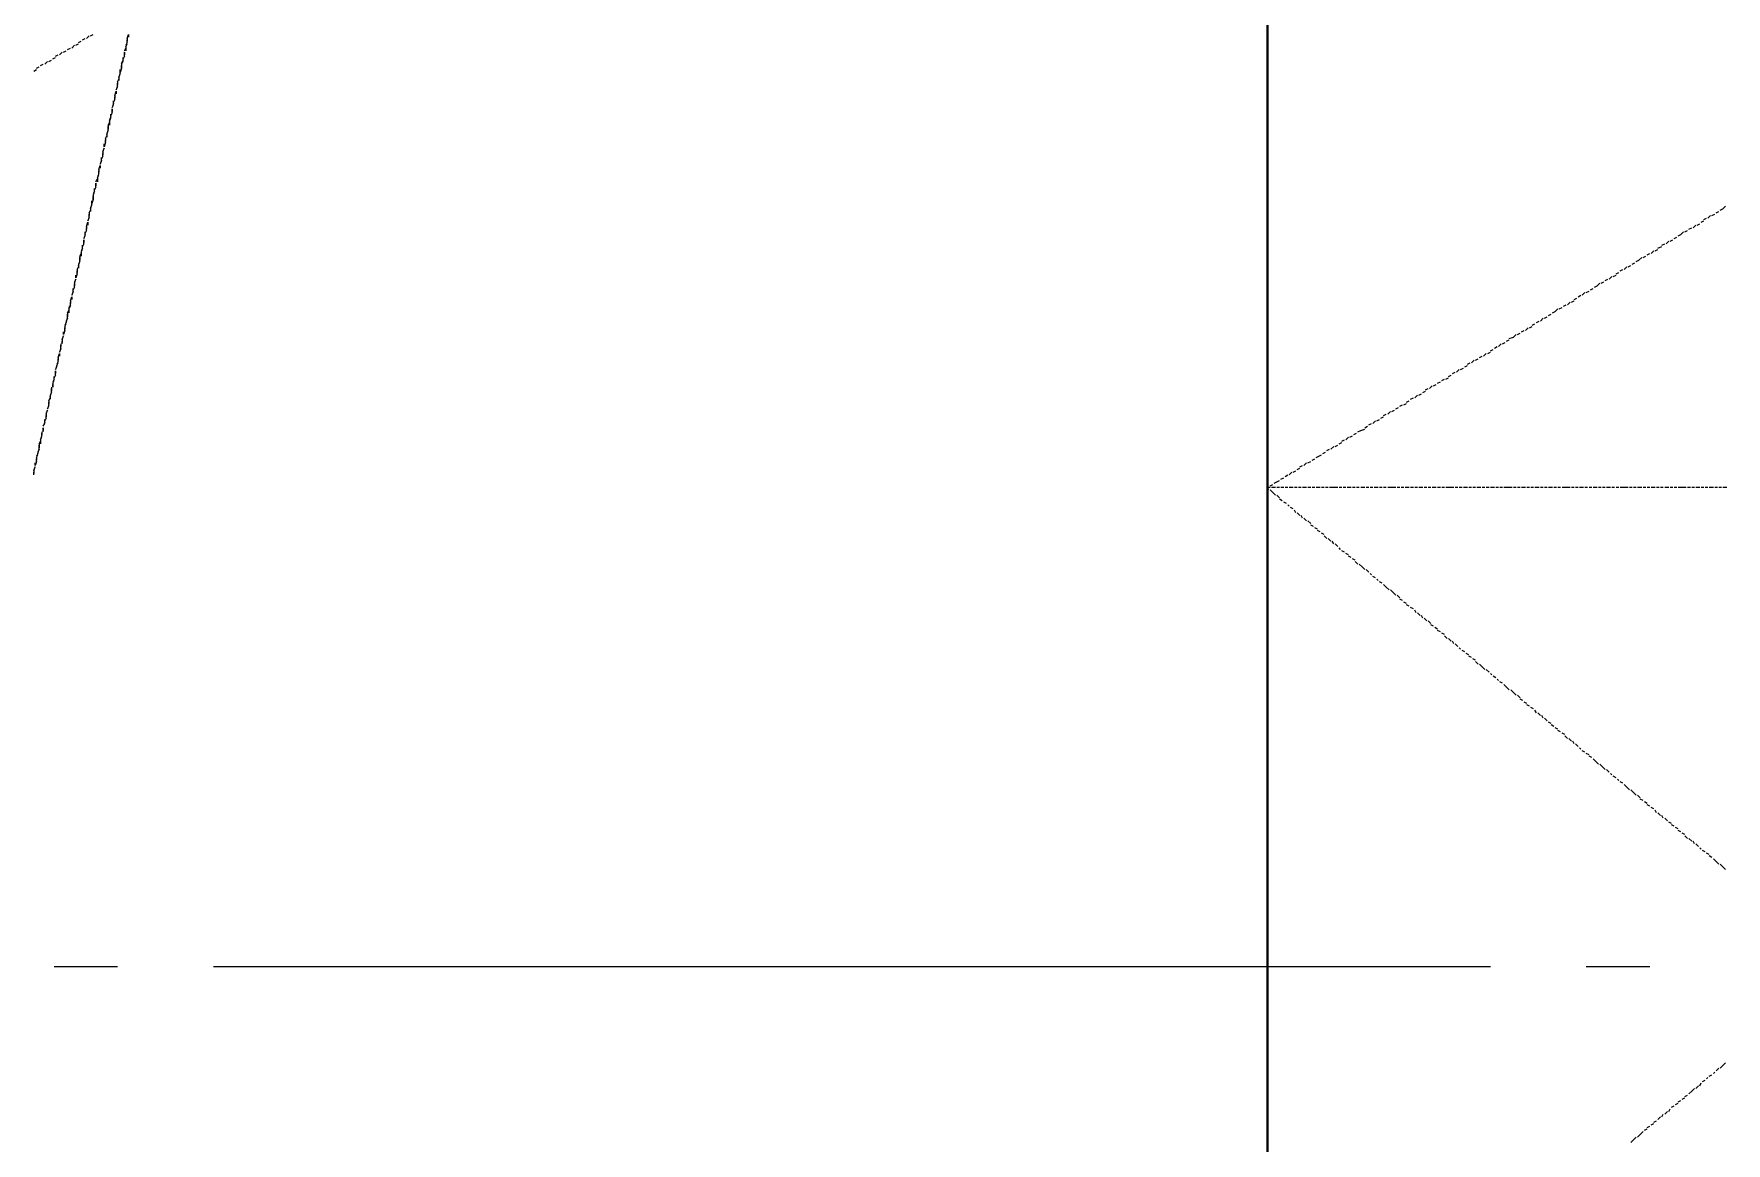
# Model space of a CAD drawing. Extents: x 0 to 604, y 0 to 420.
# Drawn here: x 269.92 to 296.43, y 200.54 to 217.92 of the extents above; entities that cross this region are included whole.
import ezdxf

# ---------------------------------------------------------------- set-up
doc = ezdxf.new("R2010")
doc.units = 0

msp = doc.modelspace()

# ---------------------------------------------------------------- linework, layer by layer
at = {"color": 7, "lineweight": 40}
msp.add_line((289.242, 262.065), (289.242, 174.561), dxfattribs=at)
at = {"lineweight": 25}
for p, q in [((289.242, 221.911), (289.242, 201.909)), ((271.23, 203.306), (270.235, 203.306)), ((292.735, 203.306), (272.733, 203.306)), ((295.233, 203.306), (294.238, 203.306))]:
    msp.add_line(p, q, dxfattribs=at)
at = {"color": 7, "lineweight": 5}
for p, q in [((270.447, 217.678), (270.489, 217.699)), ((270.51, 217.699), (270.552, 217.742)), ((270.574, 217.742), (270.616, 217.763)), ((270.616, 217.784), (270.658, 217.805)), ((270.679, 217.826), (270.722, 217.847)), ((270.743, 217.847), (270.785, 217.89)), ((270.806, 217.89), (270.849, 217.911)), ((271.336, 217.657), (271.357, 217.699)), ((271.378, 217.784), (271.357, 217.742)), ((271.357, 217.72), (271.378, 217.763)), ((271.357, 217.72), (271.357, 217.657)), ((271.378, 217.847), (271.399, 217.911)), ((271.378, 217.847), (271.378, 217.805)), ((271.378, 217.784), (271.378, 217.826)), ((271.399, 217.911), (271.399, 217.869)), ((289.242, 217.911), (289.242, 217.847)), ((289.242, 217.826), (289.242, 217.784)), ((289.242, 217.763), (289.242, 217.72)), ((289.242, 217.699), (289.242, 217.636)), ((269.96, 217.382), (270.002, 217.403)), ((270.023, 217.424), (270.065, 217.445)), ((270.087, 217.445), (270.129, 217.488)), ((270.15, 217.488), (270.192, 217.509)), ((270.214, 217.53), (270.256, 217.551)), ((270.256, 217.572), (270.298, 217.593)), ((270.319, 217.593), (270.362, 217.636)), ((270.383, 217.636), (270.425, 217.657)), ((271.314, 217.509), (271.293, 217.466)), ((271.293, 217.445), (271.314, 217.488)), ((271.293, 217.445), (271.293, 217.382)), ((271.293, 217.382), (271.293, 217.424)), ((271.336, 217.572), (271.314, 217.53)), ((271.314, 217.509), (271.314, 217.551)), ((271.336, 217.572), (271.336, 217.636)), ((271.336, 217.636), (271.336, 217.593)), ((289.242, 217.636), (289.242, 217.572)), ((289.242, 217.551), (289.242, 217.509)), ((289.242, 217.488), (289.242, 217.445)), ((289.242, 217.424), (289.242, 217.361)), ((269.917, 217.339), (269.96, 217.361)), ((271.23, 217.17), (271.251, 217.212)), ((271.23, 217.17), (271.23, 217.128)), ((271.23, 217.107), (271.23, 217.149)), ((271.251, 217.233), (271.272, 217.297)), ((271.272, 217.297), (271.251, 217.255)), ((271.251, 217.233), (271.251, 217.191)), ((271.293, 217.382), (271.272, 217.318)), ((271.272, 217.297), (271.272, 217.361)), ((289.242, 217.339), (289.242, 217.297)), ((289.242, 217.276), (289.242, 217.233)), ((289.242, 217.212), (289.242, 217.149)), ((289.242, 217.128), (289.242, 217.085)), ((271.187, 216.895), (271.166, 216.852)), ((271.166, 216.831), (271.166, 216.874)), ((271.187, 216.958), (271.209, 217.022)), ((271.187, 216.958), (271.187, 216.916)), ((271.187, 216.895), (271.187, 216.937)), ((271.23, 217.107), (271.209, 217.043)), ((271.209, 217.043), (271.23, 217.085)), ((271.209, 217.022), (271.209, 216.98)), ((289.242, 217.064), (289.242, 217.022)), ((289.242, 217.001), (289.242, 216.937)), ((289.242, 216.916), (289.242, 216.874)), ((271.124, 216.62), (271.103, 216.577)), ((271.103, 216.556), (271.124, 216.599)), ((271.145, 216.683), (271.124, 216.641)), ((271.124, 216.62), (271.124, 216.662)), ((271.166, 216.831), (271.145, 216.768)), ((271.145, 216.768), (271.166, 216.81)), ((271.145, 216.683), (271.145, 216.747)), ((271.145, 216.747), (271.145, 216.704)), ((289.242, 216.852), (289.242, 216.81)), ((289.242, 216.789), (289.242, 216.726)), ((289.242, 216.726), (289.242, 216.662)), ((289.242, 216.641), (289.242, 216.599)), ((271.06, 216.345), (271.081, 216.408)), ((271.081, 216.408), (271.06, 216.366)), ((271.06, 216.345), (271.06, 216.302)), ((271.081, 216.493), (271.103, 216.535)), ((271.081, 216.493), (271.081, 216.429)), ((271.081, 216.408), (271.081, 216.471)), ((271.103, 216.556), (271.103, 216.493)), ((289.242, 216.577), (289.242, 216.535)), ((289.242, 216.514), (289.242, 216.45)), ((289.242, 216.429), (289.242, 216.387)), ((289.242, 216.366), (289.242, 216.323)), ((270.997, 216.069), (271.018, 216.133)), ((271.018, 216.133), (270.997, 216.09)), ((270.997, 216.069), (270.997, 216.027)), ((271.039, 216.218), (271.018, 216.154)), ((271.018, 216.154), (271.018, 216.196)), ((271.039, 216.281), (271.06, 216.323)), ((271.039, 216.281), (271.039, 216.239)), ((271.039, 216.218), (271.039, 216.26)), ((289.242, 216.302), (289.242, 216.239)), ((289.242, 216.218), (289.242, 216.175)), ((289.242, 216.154), (289.242, 216.112)), ((289.242, 216.09), (289.242, 216.027)), ((270.933, 215.794), (270.954, 215.858)), ((270.976, 215.942), (270.954, 215.879)), ((270.954, 215.879), (270.976, 215.921)), ((270.954, 215.858), (270.954, 215.815)), ((270.997, 216.006), (270.976, 215.964)), ((270.976, 215.942), (270.976, 215.985)), ((270.997, 216.006), (270.997, 216.048)), ((289.242, 216.006), (289.242, 215.964)), ((289.242, 215.942), (289.242, 215.9)), ((289.242, 215.879), (289.242, 215.815)), ((289.242, 215.815), (289.242, 215.752)), ((270.891, 215.604), (270.912, 215.646)), ((270.891, 215.519), (270.891, 215.583)), ((270.891, 215.583), (270.891, 215.54)), ((270.933, 215.731), (270.912, 215.688)), ((270.912, 215.667), (270.933, 215.709)), ((270.912, 215.667), (270.912, 215.604)), ((270.933, 215.794), (270.933, 215.752)), ((270.933, 215.731), (270.933, 215.773)), ((289.242, 215.731), (289.242, 215.688)), ((289.242, 215.667), (289.242, 215.625)), ((289.242, 215.604), (289.242, 215.54)), ((270.849, 215.328), (270.827, 215.265)), ((270.827, 215.244), (270.827, 215.307)), ((270.87, 215.456), (270.849, 215.413)), ((270.849, 215.392), (270.87, 215.434)), ((270.849, 215.392), (270.849, 215.328)), ((270.849, 215.328), (270.849, 215.371)), ((270.891, 215.519), (270.87, 215.477)), ((270.87, 215.456), (270.87, 215.498)), ((289.242, 215.519), (289.242, 215.477)), ((289.242, 215.456), (289.242, 215.413)), ((289.242, 215.392), (289.242, 215.328)), ((289.242, 215.307), (289.242, 215.265)), ((270.785, 215.053), (270.764, 214.99)), ((270.764, 214.99), (270.785, 215.032)), ((270.785, 215.117), (270.806, 215.159)), ((270.785, 215.117), (270.785, 215.075)), ((270.785, 215.053), (270.785, 215.096)), ((270.806, 215.18), (270.827, 215.244)), ((270.827, 215.244), (270.806, 215.202)), ((270.806, 215.18), (270.806, 215.138)), ((289.242, 215.244), (289.242, 215.202)), ((289.242, 215.18), (289.242, 215.117)), ((289.242, 215.096), (289.242, 215.053)), ((289.242, 215.032), (289.242, 214.99)), ((296.079, 215.011), (296.122, 215.032)), ((296.143, 215.032), (296.185, 215.075)), ((296.206, 215.075), (296.249, 215.096)), ((296.27, 215.117), (296.312, 215.138)), ((296.333, 215.159), (296.376, 215.18)), ((296.376, 215.18), (296.418, 215.223)), ((270.722, 214.778), (270.7, 214.715)), ((270.7, 214.715), (270.722, 214.757)), ((270.743, 214.842), (270.722, 214.799)), ((270.722, 214.778), (270.722, 214.821)), ((270.743, 214.905), (270.764, 214.969)), ((270.743, 214.905), (270.743, 214.863)), ((270.743, 214.842), (270.743, 214.884)), ((270.764, 214.969), (270.764, 214.926)), ((289.242, 214.969), (289.242, 214.905)), ((289.242, 214.905), (289.242, 214.842)), ((289.242, 214.821), (289.242, 214.778)), ((289.242, 214.757), (289.242, 214.715)), ((295.677, 214.757), (295.719, 214.778)), ((295.719, 214.778), (295.762, 214.821)), ((295.783, 214.821), (295.825, 214.842)), ((295.846, 214.863), (295.889, 214.884)), ((295.91, 214.884), (295.952, 214.926)), ((295.974, 214.926), (296.016, 214.947)), ((296.037, 214.969), (296.079, 214.99)), ((270.637, 214.44), (270.658, 214.482)), ((270.679, 214.566), (270.658, 214.524)), ((270.658, 214.503), (270.679, 214.545)), ((270.658, 214.503), (270.658, 214.44)), ((270.7, 214.63), (270.679, 214.588)), ((270.679, 214.566), (270.679, 214.609)), ((270.7, 214.63), (270.7, 214.693)), ((270.7, 214.693), (270.7, 214.651)), ((289.242, 214.693), (289.242, 214.63)), ((289.242, 214.609), (289.242, 214.566)), ((289.242, 214.545), (289.242, 214.503)), ((289.242, 214.482), (289.242, 214.418)), ((295.19, 214.461), (295.233, 214.482)), ((295.254, 214.482), (295.296, 214.524)), ((295.317, 214.524), (295.36, 214.545)), ((295.36, 214.566), (295.423, 214.588)), ((295.423, 214.609), (295.466, 214.63)), ((295.487, 214.63), (295.529, 214.672)), ((295.55, 214.672), (295.592, 214.693)), ((295.614, 214.715), (295.656, 214.736)), ((270.595, 214.228), (270.616, 214.27)), ((270.595, 214.228), (270.595, 214.185)), ((270.616, 214.291), (270.637, 214.355)), ((270.637, 214.355), (270.616, 214.312)), ((270.616, 214.291), (270.616, 214.249)), ((270.637, 214.44), (270.637, 214.376)), ((270.637, 214.355), (270.637, 214.418)), ((289.242, 214.397), (289.242, 214.355)), ((289.242, 214.334), (289.242, 214.291)), ((289.242, 214.27), (289.242, 214.207)), ((294.767, 214.207), (294.809, 214.228)), ((294.83, 214.228), (294.873, 214.27)), ((294.894, 214.27), (294.936, 214.291)), ((294.957, 214.312), (295, 214.334)), ((295.021, 214.355), (295.063, 214.376)), ((295.063, 214.376), (295.106, 214.418)), ((295.127, 214.418), (295.169, 214.44)), ((270.552, 213.953), (270.531, 213.91)), ((270.552, 214.016), (270.574, 214.08)), ((270.574, 214.08), (270.552, 214.037)), ((270.552, 214.016), (270.552, 213.974)), ((270.552, 213.953), (270.552, 213.995)), ((270.595, 214.164), (270.574, 214.101)), ((270.574, 214.101), (270.574, 214.143)), ((270.595, 214.164), (270.595, 214.207)), ((289.242, 214.185), (289.242, 214.143)), ((289.242, 214.122), (289.242, 214.08)), ((289.242, 214.059), (289.242, 213.995)), ((289.242, 213.995), (289.242, 213.931)), ((294.365, 213.953), (294.407, 213.974)), ((294.407, 213.974), (294.449, 214.016)), ((294.471, 214.016), (294.513, 214.037)), ((294.534, 214.059), (294.577, 214.08)), ((294.598, 214.08), (294.64, 214.122)), ((294.661, 214.122), (294.704, 214.143)), ((294.704, 214.164), (294.746, 214.185)), ((270.489, 213.741), (270.51, 213.804)), ((270.489, 213.741), (270.489, 213.699)), ((270.489, 213.678), (270.489, 213.72)), ((270.531, 213.889), (270.51, 213.826)), ((270.51, 213.826), (270.531, 213.868)), ((270.51, 213.804), (270.51, 213.762)), ((270.531, 213.889), (270.531, 213.931)), ((289.242, 213.91), (289.242, 213.868)), ((289.242, 213.847), (289.242, 213.804)), ((289.242, 213.783), (289.242, 213.72)), ((289.242, 213.699), (289.242, 213.656)), ((293.942, 213.678), (293.984, 213.72)), ((294.005, 213.72), (294.047, 213.741)), ((294.047, 213.762), (294.09, 213.783)), ((294.111, 213.804), (294.153, 213.826)), ((294.174, 213.826), (294.217, 213.868)), ((294.238, 213.868), (294.28, 213.889)), ((294.301, 213.91), (294.344, 213.931)), ((270.425, 213.402), (270.447, 213.466)), ((270.447, 213.466), (270.425, 213.423)), ((270.447, 213.55), (270.468, 213.593)), ((270.447, 213.55), (270.447, 213.487)), ((270.447, 213.466), (270.447, 213.529)), ((270.489, 213.678), (270.468, 213.635)), ((270.468, 213.614), (270.489, 213.656)), ((270.468, 213.614), (270.468, 213.55)), ((289.242, 213.635), (289.242, 213.593)), ((289.242, 213.572), (289.242, 213.508)), ((289.242, 213.487), (289.242, 213.445)), ((289.242, 213.423), (289.242, 213.381)), ((293.455, 213.402), (293.497, 213.423)), ((293.518, 213.423), (293.56, 213.466)), ((293.582, 213.466), (293.624, 213.487)), ((293.645, 213.508), (293.688, 213.529)), ((293.709, 213.55), (293.751, 213.572)), ((293.751, 213.572), (293.793, 213.614)), ((293.815, 213.614), (293.857, 213.635)), ((293.878, 213.656), (293.92, 213.678)), ((270.362, 213.127), (270.383, 213.191)), ((270.383, 213.191), (270.362, 213.148)), ((270.404, 213.275), (270.383, 213.212)), ((270.383, 213.212), (270.383, 213.254)), ((270.425, 213.402), (270.404, 213.36)), ((270.404, 213.339), (270.425, 213.381)), ((270.404, 213.339), (270.404, 213.297)), ((270.404, 213.275), (270.404, 213.318)), ((289.242, 213.36), (289.242, 213.297)), ((289.242, 213.275), (289.242, 213.233)), ((289.242, 213.212), (289.242, 213.169)), ((293.031, 213.148), (293.095, 213.169)), ((293.095, 213.169), (293.137, 213.212)), ((293.158, 213.212), (293.201, 213.233)), ((293.222, 213.254), (293.264, 213.275)), ((293.285, 213.275), (293.328, 213.318)), ((293.349, 213.318), (293.391, 213.339)), ((293.391, 213.36), (293.433, 213.381)), ((270.298, 212.852), (270.319, 212.916)), ((270.341, 213), (270.319, 212.937)), ((270.319, 212.937), (270.341, 212.979)), ((270.319, 212.916), (270.319, 212.873)), ((270.341, 213.064), (270.341, 213.021)), ((270.341, 213), (270.341, 213.042)), ((270.362, 213.127), (270.362, 213.085)), ((270.362, 213.064), (270.362, 213.106)), ((289.242, 213.148), (289.242, 213.085)), ((289.242, 213.085), (289.242, 213.021)), ((289.242, 213), (289.242, 212.958)), ((289.242, 212.937), (289.242, 212.894)), ((292.629, 212.873), (292.671, 212.916)), ((292.693, 212.916), (292.735, 212.937)), ((292.735, 212.958), (292.777, 212.979)), ((292.798, 213), (292.841, 213.021)), ((292.862, 213.021), (292.904, 213.064)), ((292.925, 213.064), (292.968, 213.085)), ((292.989, 213.106), (293.031, 213.127)), ((270.277, 212.725), (270.256, 212.661)), ((270.256, 212.661), (270.277, 212.704)), ((270.256, 212.577), (270.256, 212.64)), ((270.256, 212.64), (270.256, 212.598)), ((270.298, 212.788), (270.277, 212.746)), ((270.277, 212.725), (270.298, 212.767)), ((270.298, 212.852), (270.298, 212.81)), ((270.298, 212.788), (270.298, 212.831)), ((289.242, 212.873), (289.242, 212.81)), ((289.242, 212.788), (289.242, 212.746)), ((289.242, 212.725), (289.242, 212.683)), ((289.242, 212.661), (289.242, 212.598)), ((292.206, 212.619), (292.248, 212.661)), ((292.269, 212.661), (292.312, 212.683)), ((292.333, 212.704), (292.375, 212.725)), ((292.375, 212.746), (292.418, 212.767)), ((292.439, 212.767), (292.481, 212.81)), ((292.502, 212.81), (292.545, 212.831)), ((292.566, 212.852), (292.608, 212.873)), ((270.192, 212.386), (270.192, 212.323)), ((270.192, 212.302), (270.192, 212.365)), ((270.235, 212.513), (270.214, 212.471)), ((270.214, 212.45), (270.235, 212.492)), ((270.214, 212.45), (270.214, 212.386)), ((270.214, 212.386), (270.214, 212.429)), ((270.256, 212.577), (270.235, 212.535)), ((270.235, 212.513), (270.235, 212.556)), ((289.242, 212.577), (289.242, 212.535)), ((289.242, 212.513), (289.242, 212.471)), ((289.242, 212.45), (289.242, 212.386)), ((289.242, 212.365), (289.242, 212.323)), ((291.719, 212.344), (291.761, 212.365)), ((291.783, 212.365), (291.825, 212.407)), ((291.846, 212.407), (291.888, 212.429)), ((291.909, 212.45), (291.952, 212.471)), ((291.973, 212.492), (292.015, 212.513)), ((292.036, 212.513), (292.079, 212.535)), ((292.079, 212.556), (292.121, 212.577)), ((292.142, 212.598), (292.185, 212.619)), ((270.15, 212.111), (270.129, 212.048)), ((270.129, 212.048), (270.15, 212.09)), ((270.15, 212.175), (270.171, 212.217)), ((270.15, 212.175), (270.15, 212.132)), ((270.15, 212.111), (270.15, 212.154)), ((270.171, 212.238), (270.192, 212.302)), ((270.192, 212.302), (270.171, 212.259)), ((270.171, 212.238), (270.171, 212.196)), ((289.242, 212.302), (289.242, 212.259)), ((289.242, 212.238), (289.242, 212.175)), ((289.242, 212.175), (289.242, 212.111)), ((289.242, 212.09), (289.242, 212.048)), ((291.317, 212.09), (291.359, 212.111)), ((291.38, 212.111), (291.423, 212.132)), ((291.423, 212.154), (291.465, 212.175)), ((291.486, 212.196), (291.529, 212.217)), ((291.55, 212.217), (291.592, 212.259)), ((291.613, 212.259), (291.656, 212.28)), ((291.677, 212.302), (291.719, 212.323)), ((270.087, 211.836), (270.065, 211.773)), ((270.108, 211.899), (270.087, 211.857)), ((270.087, 211.836), (270.087, 211.878)), ((270.108, 211.963), (270.129, 212.026)), ((270.129, 212.026), (270.108, 211.984)), ((270.108, 211.963), (270.108, 211.921)), ((270.108, 211.899), (270.108, 211.942)), ((289.242, 212.026), (289.242, 211.984)), ((289.242, 211.963), (289.242, 211.899)), ((289.242, 211.878), (289.242, 211.836)), ((290.894, 211.815), (290.936, 211.857)), ((290.957, 211.857), (290.999, 211.878)), ((291.021, 211.899), (291.063, 211.921)), ((291.063, 211.942), (291.105, 211.963)), ((291.126, 211.963), (291.169, 212.005)), ((291.19, 212.005), (291.232, 212.026)), ((291.253, 212.048), (291.296, 212.069)), ((270.044, 211.624), (270.023, 211.582)), ((270.023, 211.561), (270.044, 211.603)), ((270.023, 211.561), (270.023, 211.497)), ((270.044, 211.688), (270.044, 211.645)), ((270.044, 211.624), (270.044, 211.667)), ((270.065, 211.773), (270.087, 211.815)), ((270.065, 211.688), (270.065, 211.751)), ((270.065, 211.751), (270.065, 211.709)), ((289.242, 211.815), (289.242, 211.773)), ((289.242, 211.751), (289.242, 211.688)), ((289.242, 211.667), (289.242, 211.624)), ((289.242, 211.603), (289.242, 211.561)), ((290.407, 211.54), (290.449, 211.561)), ((290.47, 211.561), (290.512, 211.603)), ((290.534, 211.603), (290.576, 211.624)), ((290.597, 211.645), (290.639, 211.667)), ((290.661, 211.688), (290.703, 211.709)), ((290.703, 211.709), (290.767, 211.73)), ((290.767, 211.751), (290.809, 211.773)), ((290.83, 211.794), (290.872, 211.815)), ((269.981, 211.349), (269.96, 211.307)), ((269.96, 211.286), (269.981, 211.328)), ((269.981, 211.349), (270.002, 211.413)), ((270.002, 211.413), (269.981, 211.37)), ((270.002, 211.497), (270.023, 211.54)), ((270.002, 211.497), (270.002, 211.434)), ((270.002, 211.413), (270.002, 211.476)), ((289.242, 211.54), (289.242, 211.476)), ((289.242, 211.455), (289.242, 211.413)), ((289.242, 211.392), (289.242, 211.349)), ((289.242, 211.328), (289.242, 211.264)), ((290.005, 211.286), (290.047, 211.307)), ((290.047, 211.307), (290.089, 211.328)), ((290.11, 211.349), (290.153, 211.37)), ((290.174, 211.392), (290.216, 211.413)), ((290.237, 211.413), (290.28, 211.455)), ((290.301, 211.455), (290.343, 211.476)), ((290.364, 211.497), (290.407, 211.518)), ((269.917, 211.074), (269.938, 211.137)), ((269.938, 211.137), (269.917, 211.095)), ((269.917, 211.074), (269.917, 211.032)), ((269.917, 211.011), (269.917, 211.053)), ((269.96, 211.222), (269.938, 211.159)), ((269.938, 211.159), (269.938, 211.201)), ((269.96, 211.286), (269.96, 211.243)), ((269.96, 211.222), (269.96, 211.264)), ((289.242, 211.264), (289.242, 211.201)), ((289.242, 211.18), (289.242, 211.137)), ((289.242, 211.116), (289.242, 211.074)), ((289.242, 211.053), (289.242, 210.989)), ((289.581, 211.011), (289.623, 211.053)), ((289.645, 211.053), (289.687, 211.074)), ((289.708, 211.095), (289.75, 211.116)), ((289.75, 211.137), (289.793, 211.159)), ((289.814, 211.159), (289.856, 211.201)), ((289.877, 211.201), (289.92, 211.222)), ((289.941, 211.243), (289.983, 211.264)), ((289.242, 210.968), (289.242, 210.926)), ((289.242, 210.905), (289.242, 210.862)), ((289.242, 210.841), (289.242, 210.778)), ((289.242, 210.82), (289.285, 210.82)), ((289.264, 210.778), (289.242, 210.82)), ((289.242, 210.82), (289.264, 210.82)), ((289.285, 210.841), (289.327, 210.862)), ((289.327, 210.735), (289.285, 210.778)), ((289.306, 210.82), (289.37, 210.82)), ((289.348, 210.883), (289.391, 210.905)), ((289.391, 210.905), (289.433, 210.926)), ((289.391, 210.82), (289.433, 210.82)), ((289.454, 210.947), (289.497, 210.968)), ((289.454, 210.82), (289.497, 210.82)), ((289.518, 210.989), (289.56, 211.011)), ((289.518, 210.82), (289.56, 210.82)), ((289.581, 210.82), (289.645, 210.82)), ((289.666, 210.82), (289.708, 210.82)), ((289.729, 210.82), (289.772, 210.82)), ((289.793, 210.82), (289.856, 210.82)), ((289.877, 210.82), (289.92, 210.82)), ((289.941, 210.82), (289.983, 210.82)), ((290.005, 210.82), (290.068, 210.82)), ((290.089, 210.82), (290.132, 210.82)), ((290.153, 210.82), (290.195, 210.82)), ((290.216, 210.82), (290.28, 210.82)), ((290.28, 210.82), (290.343, 210.82)), ((290.364, 210.82), (290.407, 210.82)), ((290.428, 210.82), (290.47, 210.82)), ((290.491, 210.82), (290.555, 210.82)), ((290.576, 210.82), (290.618, 210.82)), ((290.639, 210.82), (290.682, 210.82)), ((290.703, 210.82), (290.767, 210.82)), ((290.788, 210.82), (290.83, 210.82)), ((290.851, 210.82), (290.894, 210.82)), ((290.915, 210.82), (290.978, 210.82)), ((290.999, 210.82), (291.042, 210.82)), ((291.063, 210.82), (291.105, 210.82)), ((291.126, 210.82), (291.19, 210.82)), ((291.19, 210.82), (291.253, 210.82)), ((291.274, 210.82), (291.317, 210.82)), ((291.338, 210.82), (291.38, 210.82)), ((291.401, 210.82), (291.465, 210.82)), ((291.486, 210.82), (291.529, 210.82)), ((291.55, 210.82), (291.592, 210.82)), ((291.613, 210.82), (291.677, 210.82)), ((291.698, 210.82), (291.74, 210.82)), ((291.761, 210.82), (291.804, 210.82)), ((291.825, 210.82), (291.888, 210.82)), ((291.909, 210.82), (291.952, 210.82)), ((291.973, 210.82), (292.015, 210.82)), ((292.036, 210.82), (292.1, 210.82)), ((292.1, 210.82), (292.163, 210.82)), ((292.185, 210.82), (292.227, 210.82)), ((292.248, 210.82), (292.291, 210.82)), ((292.312, 210.82), (292.375, 210.82)), ((292.396, 210.82), (292.439, 210.82)), ((292.46, 210.82), (292.502, 210.82)), ((292.523, 210.82), (292.587, 210.82)), ((292.608, 210.82), (292.65, 210.82)), ((292.671, 210.82), (292.714, 210.82)), ((292.735, 210.82), (292.798, 210.82)), ((292.82, 210.82), (292.862, 210.82)), ((292.883, 210.82), (292.925, 210.82)), ((292.947, 210.82), (293.01, 210.82)), ((293.01, 210.82), (293.074, 210.82)), ((293.095, 210.82), (293.137, 210.82)), ((293.158, 210.82), (293.201, 210.82)), ((293.222, 210.82), (293.285, 210.82)), ((293.307, 210.82), (293.349, 210.82)), ((293.37, 210.82), (293.412, 210.82)), ((293.433, 210.82), (293.497, 210.82)), ((293.518, 210.82), (293.56, 210.82)), ((293.582, 210.82), (293.624, 210.82)), ((293.645, 210.82), (293.709, 210.82)), ((293.73, 210.82), (293.772, 210.82)), ((293.793, 210.82), (293.836, 210.82)), ((293.857, 210.82), (293.92, 210.82)), ((293.92, 210.82), (293.984, 210.82)), ((294.005, 210.82), (294.047, 210.82)), ((294.068, 210.82), (294.111, 210.82)), ((294.132, 210.82), (294.195, 210.82)), ((294.217, 210.82), (294.259, 210.82)), ((294.28, 210.82), (294.322, 210.82)), ((294.344, 210.82), (294.407, 210.82)), ((294.428, 210.82), (294.471, 210.82)), ((294.492, 210.82), (294.534, 210.82)), ((294.555, 210.82), (294.619, 210.82)), ((294.64, 210.82), (294.682, 210.82)), ((294.704, 210.82), (294.746, 210.82)), ((294.767, 210.82), (294.83, 210.82)), ((294.83, 210.82), (294.894, 210.82)), ((294.915, 210.82), (294.957, 210.82)), ((294.979, 210.82), (295.021, 210.82)), ((295.042, 210.82), (295.106, 210.82)), ((295.127, 210.82), (295.169, 210.82)), ((295.19, 210.82), (295.233, 210.82)), ((295.254, 210.82), (295.317, 210.82)), ((295.339, 210.82), (295.381, 210.82)), ((295.402, 210.82), (295.444, 210.82)), ((295.466, 210.82), (295.529, 210.82)), ((295.55, 210.82), (295.592, 210.82)), ((295.614, 210.82), (295.656, 210.82)), ((295.677, 210.82), (295.741, 210.82)), ((295.741, 210.82), (295.804, 210.82)), ((295.825, 210.82), (295.868, 210.82)), ((295.889, 210.82), (295.931, 210.82)), ((295.952, 210.82), (296.016, 210.82)), ((296.037, 210.82), (296.079, 210.82)), ((296.101, 210.82), (296.143, 210.82)), ((296.164, 210.82), (296.228, 210.82)), ((296.249, 210.82), (296.291, 210.82)), ((296.312, 210.82), (296.354, 210.82)), ((296.376, 210.82), (296.439, 210.82)), ((289.242, 210.756), (289.242, 210.714)), ((289.242, 210.693), (289.242, 210.651)), ((289.242, 210.63), (289.242, 210.566)), ((289.242, 210.545), (289.242, 210.502)), ((289.37, 210.693), (289.327, 210.735)), ((289.433, 210.651), (289.391, 210.693)), ((289.475, 210.608), (289.433, 210.63)), ((289.539, 210.566), (289.497, 210.587)), ((289.581, 210.524), (289.56, 210.545)), ((289.645, 210.481), (289.602, 210.502)), ((289.242, 210.481), (289.242, 210.439)), ((289.242, 210.418), (289.242, 210.354)), ((289.242, 210.354), (289.242, 210.291)), ((289.242, 210.27), (289.242, 210.227)), ((289.687, 210.418), (289.666, 210.46)), ((289.75, 210.375), (289.708, 210.418)), ((289.793, 210.333), (289.772, 210.375)), ((289.856, 210.291), (289.814, 210.333)), ((289.92, 210.249), (289.877, 210.291)), ((289.242, 210.206), (289.242, 210.164)), ((289.242, 210.143), (289.242, 210.079)), ((289.242, 210.058), (289.242, 210.016)), ((289.242, 209.994), (289.242, 209.952)), ((289.962, 210.206), (289.92, 210.227)), ((290.026, 210.164), (289.983, 210.185)), ((290.068, 210.121), (290.026, 210.143)), ((290.132, 210.079), (290.089, 210.1)), ((290.174, 210.016), (290.132, 210.058)), ((290.237, 209.973), (290.195, 210.016)), ((290.28, 209.931), (290.259, 209.973)), ((289.242, 209.931), (289.242, 209.868)), ((289.242, 209.846), (289.242, 209.804)), ((289.242, 209.783), (289.242, 209.74)), ((289.242, 209.719), (289.242, 209.656)), ((290.343, 209.889), (290.301, 209.931)), ((290.385, 209.846), (290.364, 209.868)), ((290.449, 209.804), (290.407, 209.825)), ((290.512, 209.762), (290.47, 209.783)), ((290.555, 209.719), (290.512, 209.74)), ((289.242, 209.635), (289.242, 209.592)), ((289.242, 209.571), (289.242, 209.529)), ((289.242, 209.508), (289.242, 209.444)), ((289.242, 209.444), (289.242, 209.381)), ((290.618, 209.677), (290.576, 209.698)), ((290.661, 209.613), (290.618, 209.656)), ((290.724, 209.571), (290.682, 209.613)), ((290.767, 209.529), (290.724, 209.571)), ((290.83, 209.486), (290.788, 209.529)), ((290.872, 209.444), (290.851, 209.465)), ((289.242, 209.359), (289.242, 209.317)), ((289.242, 209.296), (289.242, 209.254)), ((289.242, 209.232), (289.242, 209.169)), ((290.936, 209.402), (290.894, 209.423)), ((290.978, 209.359), (290.957, 209.381)), ((291.042, 209.317), (290.999, 209.338)), ((291.105, 209.254), (291.063, 209.296)), ((291.147, 209.211), (291.105, 209.254)), ((291.211, 209.169), (291.169, 209.211)), ((289.242, 209.148), (289.242, 209.106)), ((289.242, 209.084), (289.242, 209.042)), ((289.242, 209.021), (289.242, 208.957)), ((289.242, 208.936), (289.242, 208.894)), ((291.253, 209.127), (291.211, 209.169)), ((291.317, 209.084), (291.274, 209.127)), ((291.359, 209.042), (291.317, 209.063)), ((291.423, 209), (291.38, 209.021)), ((291.465, 208.957), (291.423, 208.978)), ((291.529, 208.915), (291.486, 208.936)), ((289.242, 208.873), (289.242, 208.83)), ((289.242, 208.809), (289.242, 208.746)), ((289.242, 208.725), (289.242, 208.682)), ((289.242, 208.661), (289.242, 208.619)), ((291.571, 208.851), (291.55, 208.894)), ((291.634, 208.809), (291.592, 208.851)), ((291.677, 208.767), (291.656, 208.809)), ((291.74, 208.725), (291.698, 208.767)), ((291.804, 208.682), (291.761, 208.725)), ((291.846, 208.64), (291.804, 208.661)), ((289.242, 208.597), (289.242, 208.534)), ((289.242, 208.534), (289.242, 208.47)), ((289.242, 208.449), (289.242, 208.407)), ((289.242, 208.386), (289.242, 208.343)), ((291.909, 208.597), (291.867, 208.619)), ((291.952, 208.555), (291.909, 208.576)), ((292.015, 208.513), (291.973, 208.534)), ((292.058, 208.449), (292.015, 208.492)), ((292.121, 208.407), (292.079, 208.449)), ((292.163, 208.365), (292.142, 208.407)), ((289.242, 208.322), (289.242, 208.259)), ((289.242, 208.238), (289.242, 208.195)), ((289.242, 208.174), (289.242, 208.132)), ((292.227, 208.322), (292.185, 208.365)), ((292.269, 208.28), (292.248, 208.301)), ((292.333, 208.238), (292.291, 208.259)), ((292.396, 208.195), (292.354, 208.216)), ((292.439, 208.153), (292.396, 208.174)), ((292.502, 208.111), (292.46, 208.132)), ((289.242, 208.111), (289.242, 208.047)), ((289.242, 208.026), (289.242, 207.984)), ((289.242, 207.963), (289.242, 207.92)), ((289.242, 207.899), (289.242, 207.835)), ((292.545, 208.047), (292.502, 208.089)), ((292.608, 208.005), (292.566, 208.047)), ((292.65, 207.963), (292.608, 208.005)), ((292.714, 207.92), (292.671, 207.963)), ((292.756, 207.878), (292.735, 207.899)), ((292.82, 207.835), (292.777, 207.857)), ((289.242, 207.814), (289.242, 207.772)), ((289.242, 207.751), (289.242, 207.708)), ((289.242, 207.687), (289.242, 207.624)), ((289.242, 207.624), (289.242, 207.56)), ((292.862, 207.793), (292.841, 207.814)), ((292.925, 207.751), (292.883, 207.772)), ((292.989, 207.687), (292.947, 207.73)), ((293.031, 207.645), (292.989, 207.687)), ((293.095, 207.603), (293.053, 207.645)), ((293.137, 207.56), (293.095, 207.603)), ((289.242, 207.539), (289.242, 207.497)), ((289.242, 207.476), (289.242, 207.433)), ((289.242, 207.412), (289.242, 207.349)), ((289.242, 207.327), (289.242, 207.285)), ((293.201, 207.518), (293.158, 207.56)), ((293.243, 207.476), (293.201, 207.497)), ((293.307, 207.433), (293.264, 207.454)), ((293.349, 207.391), (293.307, 207.412)), ((293.412, 207.349), (293.37, 207.37)), ((293.455, 207.285), (293.433, 207.327)), ((289.242, 207.264), (289.242, 207.222)), ((289.242, 207.201), (289.242, 207.137)), ((289.242, 207.116), (289.242, 207.073)), ((293.518, 207.243), (293.476, 207.285)), ((293.56, 207.201), (293.539, 207.243)), ((293.624, 207.158), (293.582, 207.201)), ((293.688, 207.116), (293.645, 207.137)), ((293.73, 207.073), (293.688, 207.095)), ((289.242, 207.052), (289.242, 207.01)), ((289.242, 206.989), (289.242, 206.925)), ((289.242, 206.904), (289.242, 206.862)), ((289.242, 206.841), (289.242, 206.798)), ((293.793, 207.031), (293.751, 207.052)), ((293.836, 206.989), (293.793, 207.01)), ((293.899, 206.946), (293.857, 206.968)), ((293.942, 206.883), (293.899, 206.925)), ((294.005, 206.841), (293.963, 206.883)), ((294.047, 206.798), (294.026, 206.841)), ((294.111, 206.756), (294.068, 206.798)), ((289.242, 206.777), (289.242, 206.714)), ((289.242, 206.714), (289.242, 206.65)), ((289.242, 206.629), (289.242, 206.587)), ((289.242, 206.565), (289.242, 206.523)), ((294.153, 206.714), (294.132, 206.735)), ((294.217, 206.671), (294.174, 206.692)), ((294.28, 206.629), (294.238, 206.65)), ((294.322, 206.587), (294.28, 206.608)), ((294.386, 206.523), (294.344, 206.565)), ((294.428, 206.481), (294.386, 206.523)), ((289.242, 206.502), (289.242, 206.439)), ((289.242, 206.417), (289.242, 206.375)), ((289.242, 206.354), (289.242, 206.311)), ((289.242, 206.29), (289.242, 206.227)), ((294.492, 206.439), (294.449, 206.481)), ((294.534, 206.396), (294.492, 206.439)), ((294.598, 206.354), (294.555, 206.396)), ((294.64, 206.311), (294.619, 206.333)), ((294.704, 206.269), (294.661, 206.29)), ((289.242, 206.206), (289.242, 206.163)), ((289.242, 206.142), (289.242, 206.1)), ((289.242, 206.079), (289.242, 206.015)), ((289.242, 205.994), (289.242, 205.952)), ((294.746, 206.227), (294.725, 206.248)), ((294.809, 206.185), (294.767, 206.206)), ((294.873, 206.121), (294.83, 206.163)), ((294.915, 206.079), (294.873, 206.121)), ((294.979, 206.036), (294.936, 206.079)), ((295.021, 205.994), (294.979, 206.036)), ((295.084, 205.952), (295.042, 205.994)), ((289.242, 205.93), (289.242, 205.888)), ((289.242, 205.867), (289.242, 205.804)), ((289.242, 205.804), (289.242, 205.74)), ((295.127, 205.909), (295.084, 205.93)), ((295.19, 205.867), (295.148, 205.888)), ((295.233, 205.825), (295.19, 205.846)), ((295.296, 205.782), (295.254, 205.804)), ((295.339, 205.719), (295.317, 205.761)), ((289.242, 205.719), (289.242, 205.677)), ((289.242, 205.655), (289.242, 205.613)), ((289.242, 205.592), (289.242, 205.528)), ((289.242, 205.507), (289.242, 205.465)), ((295.402, 205.677), (295.36, 205.719)), ((295.444, 205.634), (295.423, 205.677)), ((295.508, 205.592), (295.466, 205.634)), ((295.571, 205.549), (295.529, 205.571)), ((295.614, 205.507), (295.571, 205.528)), ((295.677, 205.465), (295.635, 205.486)), ((289.242, 205.444), (289.242, 205.401)), ((289.242, 205.38), (289.242, 205.317)), ((289.242, 205.295), (289.242, 205.253)), ((289.242, 205.232), (289.242, 205.19)), ((295.719, 205.423), (295.677, 205.444)), ((295.783, 205.38), (295.741, 205.401)), ((295.825, 205.317), (295.783, 205.359)), ((295.889, 205.274), (295.846, 205.317)), ((295.931, 205.232), (295.91, 205.274)), ((295.995, 205.19), (295.952, 205.232)), ((289.242, 205.168), (289.242, 205.105)), ((289.242, 205.084), (289.242, 205.042)), ((289.242, 205.02), (289.242, 204.978)), ((289.242, 204.957), (289.242, 204.915)), ((296.037, 205.147), (296.016, 205.168)), ((296.101, 205.105), (296.058, 205.126)), ((296.164, 205.063), (296.122, 205.084)), ((296.206, 205.02), (296.164, 205.042)), ((296.27, 204.957), (296.228, 204.999)), ((296.312, 204.915), (296.27, 204.957)), ((289.242, 204.893), (289.242, 204.83)), ((289.242, 204.809), (289.242, 204.766)), ((289.242, 204.745), (289.242, 204.703)), ((289.242, 204.682), (289.242, 204.618)), ((296.376, 204.872), (296.333, 204.915)), ((296.418, 204.83), (296.376, 204.872)), ((289.242, 204.597), (289.242, 204.555)), ((289.242, 204.534), (289.242, 204.491)), ((289.242, 204.47), (289.242, 204.406)), ((289.242, 204.385), (289.242, 204.343)), ((289.242, 204.322), (289.242, 204.28)), ((289.242, 204.258), (289.242, 204.195)), ((289.242, 204.174), (289.242, 204.131)), ((289.242, 204.11), (289.242, 204.068)), ((289.242, 204.047), (289.242, 204.004)), ((289.242, 203.983), (289.242, 203.92)), ((289.242, 203.899), (289.242, 203.856)), ((289.242, 203.835), (289.242, 203.793)), ((289.242, 203.772), (289.242, 203.708)), ((289.242, 203.687), (289.242, 203.644)), ((289.242, 203.623), (289.242, 203.581)), ((289.242, 203.56), (289.242, 203.496)), ((289.242, 203.475), (289.242, 203.433)), ((289.242, 203.412), (289.242, 203.369)), ((289.242, 203.348), (289.242, 203.285)), ((289.242, 203.263), (289.242, 203.221)), ((289.242, 203.2), (289.242, 203.158)), ((289.242, 203.137), (289.242, 203.094)), ((289.242, 203.073), (289.242, 203.009)), ((289.242, 202.988), (289.242, 202.946)), ((289.242, 202.925), (289.242, 202.882)), ((289.242, 202.861), (289.242, 202.798)), ((289.242, 202.777), (289.242, 202.734)), ((289.242, 202.713), (289.242, 202.671)), ((289.242, 202.65), (289.242, 202.586)), ((289.242, 202.565), (289.242, 202.523)), ((289.242, 202.501), (289.242, 202.459)), ((289.242, 202.438), (289.242, 202.375)), ((289.242, 202.353), (289.242, 202.311)), ((289.242, 202.29), (289.242, 202.248)), ((289.242, 202.226), (289.242, 202.184)), ((289.242, 202.163), (289.242, 202.099)), ((289.242, 202.078), (289.242, 202.036)), ((289.242, 202.015), (289.242, 201.972)), ((289.242, 201.951), (289.242, 201.888)), ((289.242, 201.867), (289.242, 201.824)), ((289.242, 201.803), (289.242, 201.761)), ((296.333, 201.718), (296.376, 201.761)), ((296.376, 201.761), (296.418, 201.803)), ((289.242, 201.739), (289.242, 201.676)), ((289.242, 201.655), (289.242, 201.613)), ((289.242, 201.591), (289.242, 201.549)), ((289.242, 201.528), (289.242, 201.464)), ((296.016, 201.443), (296.037, 201.486)), ((296.058, 201.507), (296.101, 201.528)), ((296.122, 201.549), (296.143, 201.57)), ((296.164, 201.591), (296.206, 201.613)), ((296.228, 201.634), (296.249, 201.655)), ((296.27, 201.676), (296.312, 201.718)), ((289.242, 201.443), (289.242, 201.401)), ((289.242, 201.38), (289.242, 201.337)), ((289.242, 201.316), (289.242, 201.274)), ((289.242, 201.253), (289.242, 201.189)), ((295.741, 201.232), (295.783, 201.253)), ((295.783, 201.274), (295.825, 201.295)), ((295.846, 201.316), (295.889, 201.358)), ((295.889, 201.358), (295.931, 201.401)), ((295.952, 201.401), (295.995, 201.443)), ((289.242, 201.168), (289.242, 201.126)), ((289.242, 201.105), (289.242, 201.062)), ((289.242, 201.041), (289.242, 200.977)), ((289.242, 200.956), (289.242, 200.914)), ((295.36, 200.914), (295.402, 200.956)), ((295.423, 200.956), (295.444, 200.999)), ((295.466, 200.999), (295.508, 201.041)), ((295.529, 201.041), (295.55, 201.083)), ((295.571, 201.105), (295.614, 201.126)), ((295.635, 201.147), (295.677, 201.168)), ((295.677, 201.189), (295.719, 201.21)), ((289.242, 200.893), (289.242, 200.851)), ((289.242, 200.829), (289.242, 200.766)), ((289.242, 200.745), (289.242, 200.702)), ((295.084, 200.681), (295.127, 200.724)), ((295.148, 200.745), (295.19, 200.766)), ((295.19, 200.787), (295.233, 200.808)), ((295.254, 200.829), (295.296, 200.851)), ((295.296, 200.872), (295.339, 200.893)), ((289.242, 200.681), (289.242, 200.639)), ((289.242, 200.618), (289.242, 200.554)), ((294.936, 200.554), (294.979, 200.596)), ((294.979, 200.596), (295.021, 200.639)), ((295.042, 200.639), (295.084, 200.681))]:
    msp.add_line(p, q, dxfattribs=at)

doc.saveas('drawing.dxf')
